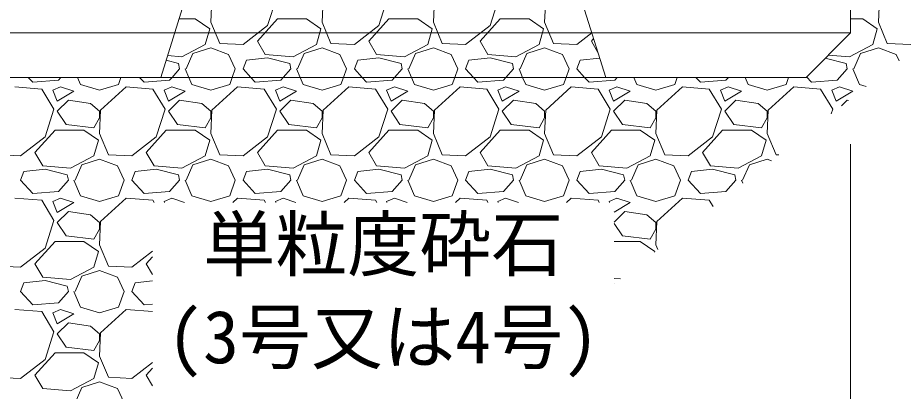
# Model space of a CAD drawing. Units: millimetres at full size, sheet at 1:20; details may follow other scales. Extents: x 0 to 23340, y -4498 to 8520.
# Drawn here: x 913.2 to 1312.1, y 6855.2 to 7023 of the extents above; entities that cross this region are included whole.
import ezdxf
from ezdxf.enums import TextEntityAlignment as Align

# ---------------------------------------------------------------- set-up
doc = ezdxf.new("R2010")
doc.units = ezdxf.units.MM
doc.header["$LTSCALE"] = 20
doc.linetypes.add('DASHED', pattern=[7.5, 6, -1.5])
for name, color, linetype, lineweight in [('HOLE', 7, 'DASHED', 13), ('KIJUN', 5, 'Continuous', 5), ('SUNPO', 3, 'Continuous', 13), ('ﾊｯﾁﾝｸﾞ', 7, 'Continuous', 5)]:
    doc.layers.add(name, color=color, linetype=linetype, lineweight=lineweight)
doc.styles.add('ＭＳ ゴシック', font='')
doc.styles.get('ＭＳ ゴシック').set_extended_font_data('MS Gothic')

msp = doc.modelspace()

# ---------------------------------------------------------------- linework, layer by layer
at = {"layer": 'HOLE'}
msp.add_lwpolyline([(1002.48, 7076.2), (1152.48, 7076.2), (1177.48, 6996.2), (977.48, 6996.2)], close=True, dxfattribs=at)
at = {"layer": 'KIJUN', "color": 7, "lineweight": 13}
msp.add_line((867.48, 7016.2), (1287.48, 7016.2), dxfattribs=at)
msp.add_lwpolyline([(952.48, 7576.2), (916.48, 7596.2), (912.48, 7671.2), (870.48, 7671.2), (867.48, 7668.2), (867.48, 7016.2), (887.48, 6996.2), (1267.48, 6996.2), (1287.48, 7016.2), (1287.48, 7668.2), (1284.48, 7671.2), (1242.48, 7671.2), (1238.48, 7596.2), (1202.48, 7576.2), (1200.48, 7536.2), (1227.48, 7471.2), (1214.31, 7124.3)], dxfattribs=at)
msp.add_lwpolyline([(1287.48, 7496.2), (1287.48, 7016.2), (1267.48, 6996.2), (887.48, 6996.2), (867.48, 7016.2), (867.48, 7496.2), (667.48, 7496.2), (667.48, 6796.2), (1487.48, 6796.2), (1487.48, 7496.2)], close=True, dxfattribs=at)
at = {"layer": 'SUNPO'}
msp.add_line((1287.48, 6966.2), (1287.48, 6596.2), dxfattribs=at)
msp.add_line((1287.48, 6966.2), (1287.48, 6596.2), dxfattribs=at)
at = {"layer": 'ﾊｯﾁﾝｸﾞ'}
for p, q in [((1000.5, 7031.5), (1000, 7021)), ((1025.5, 7019.5), (1029.5, 7032)), ((1050.5, 7031.5), (1050, 7021)), ((1075.5, 7019.5), (1079.5, 7032)), ((1100.5, 7031.5), (1100, 7021)), ((1125.5, 7019.5), (1129.5, 7032)), ((1150.5, 7031.5), (1150, 7021)), ((1300.5, 7031.5), (1300, 7021)), ((985.7, 7022.5), (993, 7022.5)), ((993, 7022.5), (999.5, 7018)), ((1000, 7021), (1004, 7011.5)), ((1014.5, 7011), (1025.5, 7019.5)), ((1021, 7012.5), (1030, 7022.5)), ((1030, 7022.5), (1043, 7022.5)), ((1043, 7022.5), (1049.5, 7018)), ((1050, 7021), (1054, 7011.5)), ((1064.5, 7011), (1075.5, 7019.5)), ((1071, 7012.5), (1080, 7022.5)), ((1080, 7022.5), (1093, 7022.5)), ((1093, 7022.5), (1099.5, 7018)), ((1100, 7021), (1104, 7011.5)), ((1114.5, 7011), (1125.5, 7019.5)), ((1121, 7012.5), (1130, 7022.5)), ((1130, 7022.5), (1143, 7022.5)), ((1143, 7022.5), (1149.5, 7018)), ((1150, 7021), (1154, 7011.5)), ((1287.48, 7022.5), (1293, 7022.5)), ((1293, 7022.5), (1299.5, 7018)), ((1300, 7021), (1304, 7011.5)), ((999.5, 7018), (997.5, 7011)), ((1049.5, 7018), (1047.5, 7011)), ((1099.5, 7018), (1097.5, 7011)), ((1149.5, 7018), (1147.5, 7011)), ((1164.5, 7011), (1171.23, 7016.2)), ((1299.5, 7018), (1297.5, 7011)), ((1004, 7011.5), (1014.5, 7011)), ((1024.5, 7006.5), (1021, 7012.5)), ((1054, 7011.5), (1064.5, 7011)), ((1074.5, 7006.5), (1071, 7012.5)), ((1104, 7011.5), (1114.5, 7011)), ((1124.5, 7006.5), (1121, 7012.5)), ((1154, 7011.5), (1164.5, 7011)), ((1171, 7012.5), (1172.03, 7013.65)), ((1173.99, 7007.37), (1171, 7012.5)), ((1304, 7011.5), (1314.5, 7011)), ((997.5, 7011), (987, 7005.5)), ((992, 7007), (1000, 7009.5)), ((1000, 7009.5), (1008, 7006.5)), ((1047.5, 7011), (1037, 7005.5)), ((1042, 7007), (1050, 7009.5)), ((1050, 7009.5), (1058, 7006.5)), ((1097.5, 7011), (1087, 7005.5)), ((1092, 7007), (1100, 7009.5)), ((1100, 7009.5), (1108, 7006.5)), ((1147.5, 7011), (1137, 7005.5)), ((1142, 7007), (1150, 7009.5)), ((1150, 7009.5), (1158, 7006.5)), ((1297.5, 7011), (1287, 7005.5)), ((1292, 7007), (1300, 7009.5)), ((1300, 7009.5), (1308, 7006.5)), ((985.5, 7002.5), (979.89, 7003.9)), ((987, 7005.5), (980.55, 7006.02)), ((989, 7000), (992, 7007)), ((1008, 7006.5), (1011, 7000)), ((1014.5, 7000), (1016, 7004)), ((1025.5, 7005), (1016, 7004)), ((1037, 7005.5), (1024.5, 7006.5)), ((1035.5, 7002.5), (1025.5, 7005)), ((1039, 7000), (1042, 7007)), ((1058, 7006.5), (1061, 7000)), ((1064.5, 7000), (1066, 7004)), ((1075.5, 7005), (1066, 7004)), ((1087, 7005.5), (1074.5, 7006.5)), ((1085.5, 7002.5), (1075.5, 7005)), ((1089, 7000), (1092, 7007)), ((1108, 7006.5), (1111, 7000)), ((1114.5, 7000), (1116, 7004)), ((1125.5, 7005), (1116, 7004)), ((1137, 7005.5), (1124.5, 7006.5)), ((1135.5, 7002.5), (1125.5, 7005)), ((1139, 7000), (1142, 7007)), ((1158, 7006.5), (1161, 7000)), ((1164.5, 7000), (1166, 7004)), ((1174.76, 7004.92), (1166, 7004)), ((1285.5, 7002.5), (1276.13, 7004.84)), ((1287, 7005.5), (1277.55, 7006.26)), ((1289, 7000), (1292, 7007)), ((1308, 7006.5), (1309.3, 7003.68)), ((986, 7000), (982.58, 6996.2)), ((986, 7000), (985.5, 7002.5)), ((988.5, 7000), (990.13, 6996.2)), ((1009.64, 6996.2), (1011, 7000)), ((1017.99, 6996.2), (1014.5, 7000)), ((1036, 7000), (1032.58, 6996.2)), ((1036, 7000), (1035.5, 7002.5)), ((1038.5, 7000), (1040.13, 6996.2)), ((1059.64, 6996.2), (1061, 7000)), ((1067.99, 6996.2), (1064.5, 7000)), ((1086, 7000), (1082.58, 6996.2)), ((1086, 7000), (1085.5, 7002.5)), ((1088.5, 7000), (1090.13, 6996.2)), ((1109.64, 6996.2), (1111, 7000)), ((1117.99, 6996.2), (1114.5, 7000)), ((1136, 7000), (1132.58, 6996.2)), ((1136, 7000), (1135.5, 7002.5)), ((1138.5, 7000), (1140.13, 6996.2)), ((1159.64, 6996.2), (1161, 7000)), ((1167.99, 6996.2), (1164.5, 7000)), ((1286, 7000), (1281.5, 6995)), ((1286, 7000), (1285.5, 7002.5)), ((1288.5, 7000), (1291.5, 6993)), ((920, 6994), (917.99, 6996.2)), ((932.58, 6996.2), (931.5, 6995)), ((940.13, 6996.2), (941.5, 6993)), ((958.5, 6993), (959.64, 6996.2)), ((970, 6994), (967.99, 6996.2)), ((982.58, 6996.2), (981.5, 6995)), ((990.13, 6996.2), (991.5, 6993)), ((1008.5, 6993), (1009.64, 6996.2)), ((1020, 6994), (1017.99, 6996.2)), ((1032.58, 6996.2), (1031.5, 6995)), ((1040.13, 6996.2), (1041.5, 6993)), ((1058.5, 6993), (1059.64, 6996.2)), ((1070, 6994), (1067.99, 6996.2)), ((1082.58, 6996.2), (1081.5, 6995)), ((1090.13, 6996.2), (1091.5, 6993)), ((1108.5, 6993), (1109.64, 6996.2)), ((1120, 6994), (1117.99, 6996.2)), ((1132.58, 6996.2), (1131.5, 6995)), ((1140.13, 6996.2), (1141.5, 6993)), ((1158.5, 6993), (1159.64, 6996.2)), ((1170, 6994), (1167.99, 6996.2)), ((1182.58, 6996.2), (1181.5, 6995)), ((1190.13, 6996.2), (1191.5, 6993)), ((1208.5, 6993), (1209.64, 6996.2)), ((1220, 6994), (1217.99, 6996.2)), ((1232.58, 6996.2), (1231.5, 6995)), ((1240.13, 6996.2), (1241.5, 6993)), ((1258.5, 6993), (1259.64, 6996.2)), ((1270, 6994), (1267.75, 6996.46)), ((924, 6991), (912, 6992)), ((931.5, 6995), (920, 6994)), ((932.5, 6992), (929, 6990.5)), ((938.5, 6990), (932.5, 6992)), ((941.5, 6993), (950, 6990.5)), ((950, 6990.5), (958.5, 6993)), ((962, 6992), (950.5, 6981.5)), ((974, 6991), (962, 6992)), ((981.5, 6995), (970, 6994)), ((982.5, 6992), (979, 6990.5)), ((988.5, 6990), (982.5, 6992)), ((991.5, 6993), (1000, 6990.5)), ((1000, 6990.5), (1008.5, 6993)), ((1012, 6992), (1000.5, 6981.5)), ((1024, 6991), (1012, 6992)), ((1031.5, 6995), (1020, 6994)), ((1032.5, 6992), (1029, 6990.5)), ((1038.5, 6990), (1032.5, 6992)), ((1041.5, 6993), (1050, 6990.5)), ((1050, 6990.5), (1058.5, 6993)), ((1062, 6992), (1050.5, 6981.5)), ((1074, 6991), (1062, 6992)), ((1081.5, 6995), (1070, 6994)), ((1082.5, 6992), (1079, 6990.5)), ((1088.5, 6990), (1082.5, 6992)), ((1091.5, 6993), (1100, 6990.5)), ((1100, 6990.5), (1108.5, 6993)), ((1112, 6992), (1100.5, 6981.5)), ((1124, 6991), (1112, 6992)), ((1131.5, 6995), (1120, 6994)), ((1132.5, 6992), (1129, 6990.5)), ((1138.5, 6990), (1132.5, 6992)), ((1141.5, 6993), (1150, 6990.5)), ((1150, 6990.5), (1158.5, 6993)), ((1162, 6992), (1150.5, 6981.5)), ((1174, 6991), (1162, 6992)), ((1181.5, 6995), (1170, 6994)), ((1182.5, 6992), (1179, 6990.5)), ((1188.5, 6990), (1182.5, 6992)), ((1191.5, 6993), (1200, 6990.5)), ((1200, 6990.5), (1208.5, 6993)), ((1212, 6992), (1200.5, 6981.5)), ((1224, 6991), (1212, 6992)), ((1231.5, 6995), (1220, 6994)), ((1232.5, 6992), (1229, 6990.5)), ((1238.5, 6990), (1232.5, 6992)), ((1241.5, 6993), (1250, 6990.5)), ((1250, 6990.5), (1258.5, 6993)), ((1262, 6992), (1250.5, 6981.5)), ((1274, 6991), (1262, 6992)), ((1281.5, 6995), (1270, 6994)), ((1282.5, 6992), (1279, 6990.5)), ((1288.5, 6990), (1282.5, 6992)), ((1291.5, 6993), (1294.52, 6992.11)), ((929.5, 6982), (924, 6991)), ((929, 6990.5), (931, 6985.5)), ((931, 6985.5), (938.5, 6990)), ((979.5, 6982), (974, 6991)), ((979, 6990.5), (981, 6985.5)), ((981, 6985.5), (988.5, 6990)), ((1029.5, 6982), (1024, 6991)), ((1029, 6990.5), (1031, 6985.5)), ((1031, 6985.5), (1038.5, 6990)), ((1079.5, 6982), (1074, 6991)), ((1079, 6990.5), (1081, 6985.5)), ((1081, 6985.5), (1088.5, 6990)), ((1129.5, 6982), (1124, 6991)), ((1129, 6990.5), (1131, 6985.5)), ((1131, 6985.5), (1138.5, 6990)), ((1179.5, 6982), (1174, 6991)), ((1179, 6990.5), (1181, 6985.5)), ((1181, 6985.5), (1188.5, 6990)), ((1229.5, 6982), (1224, 6991)), ((1229, 6990.5), (1231, 6985.5)), ((1231, 6985.5), (1238.5, 6990)), ((1279.5, 6982), (1274, 6991)), ((1279, 6990.5), (1281, 6985.5)), ((1281, 6985.5), (1288.5, 6990)), ((936, 6986), (931, 6981)), ((946, 6984.5), (936, 6986)), ((950, 6981), (946, 6984.5)), ((986, 6986), (981, 6981)), ((996, 6984.5), (986, 6986)), ((1000, 6981), (996, 6984.5)), ((1036, 6986), (1031, 6981)), ((1046, 6984.5), (1036, 6986)), ((1050, 6981), (1046, 6984.5)), ((1086, 6986), (1081, 6981)), ((1096, 6984.5), (1086, 6986)), ((1100, 6981), (1096, 6984.5)), ((1136, 6986), (1131, 6981)), ((1146, 6984.5), (1136, 6986)), ((1150, 6981), (1146, 6984.5)), ((1186, 6986), (1181, 6981)), ((1196, 6984.5), (1186, 6986)), ((1200, 6981), (1196, 6984.5)), ((1236, 6986), (1231, 6981)), ((1246, 6984.5), (1236, 6986)), ((1250, 6981), (1246, 6984.5)), ((1286, 6986), (1283.45, 6983.45)), ((1286.6, 6985.91), (1286, 6986)), ((925.5, 6969.5), (929.5, 6982)), ((931, 6981), (935, 6975)), ((950.5, 6981.5), (950, 6971)), ((950, 6978), (950, 6981)), ((975.5, 6969.5), (979.5, 6982)), ((981, 6981), (985, 6975)), ((1000.5, 6981.5), (1000, 6971)), ((1000, 6978), (1000, 6981)), ((1025.5, 6969.5), (1029.5, 6982)), ((1031, 6981), (1035, 6975)), ((1050.5, 6981.5), (1050, 6971)), ((1050, 6978), (1050, 6981)), ((1075.5, 6969.5), (1079.5, 6982)), ((1081, 6981), (1085, 6975)), ((1100.5, 6981.5), (1100, 6971)), ((1100, 6978), (1100, 6981)), ((1125.5, 6969.5), (1129.5, 6982)), ((1131, 6981), (1135, 6975)), ((1150.5, 6981.5), (1150, 6971)), ((1150, 6978), (1150, 6981)), ((1175.5, 6969.5), (1179.5, 6982)), ((1181, 6981), (1185, 6975)), ((1200.5, 6981.5), (1200, 6971)), ((1200, 6978), (1200, 6981)), ((1225.5, 6969.5), (1229.5, 6982)), ((1231, 6981), (1235, 6975)), ((1250.5, 6981.5), (1250, 6971)), ((1250, 6978), (1250, 6981)), ((1278.8, 6979.81), (1279.5, 6982)), ((947.5, 6973.5), (950, 6978)), ((997.5, 6973.5), (1000, 6978)), ((1047.5, 6973.5), (1050, 6978)), ((1097.5, 6973.5), (1100, 6978)), ((1147.5, 6973.5), (1150, 6978)), ((1197.5, 6973.5), (1200, 6978)), ((1247.5, 6973.5), (1250, 6978)), ((921, 6962.5), (930, 6972.5)), ((930, 6972.5), (943, 6972.5)), ((935, 6975), (947.5, 6973.5)), ((943, 6972.5), (949.5, 6968)), ((971, 6962.5), (980, 6972.5)), ((980, 6972.5), (993, 6972.5)), ((985, 6975), (997.5, 6973.5)), ((993, 6972.5), (999.5, 6968)), ((1021, 6962.5), (1030, 6972.5)), ((1030, 6972.5), (1043, 6972.5)), ((1035, 6975), (1047.5, 6973.5)), ((1043, 6972.5), (1049.5, 6968)), ((1071, 6962.5), (1080, 6972.5)), ((1080, 6972.5), (1093, 6972.5)), ((1085, 6975), (1097.5, 6973.5)), ((1093, 6972.5), (1099.5, 6968)), ((1121, 6962.5), (1130, 6972.5)), ((1130, 6972.5), (1143, 6972.5)), ((1135, 6975), (1147.5, 6973.5)), ((1143, 6972.5), (1149.5, 6968)), ((1171, 6962.5), (1180, 6972.5)), ((1180, 6972.5), (1193, 6972.5)), ((1185, 6975), (1197.5, 6973.5)), ((1193, 6972.5), (1199.5, 6968)), ((1221, 6962.5), (1230, 6972.5)), ((1230, 6972.5), (1243, 6972.5)), ((1235, 6975), (1247.5, 6973.5)), ((1243, 6972.5), (1249.5, 6968)), ((914.5, 6961), (925.5, 6969.5)), ((949.5, 6968), (947.5, 6961)), ((950, 6971), (954, 6961.5)), ((964.5, 6961), (975.5, 6969.5)), ((999.5, 6968), (997.5, 6961)), ((1000, 6971), (1004, 6961.5)), ((1014.5, 6961), (1025.5, 6969.5)), ((1049.5, 6968), (1047.5, 6961)), ((1050, 6971), (1054, 6961.5)), ((1064.5, 6961), (1075.5, 6969.5)), ((1099.5, 6968), (1097.5, 6961)), ((1100, 6971), (1104, 6961.5)), ((1114.5, 6961), (1125.5, 6969.5)), ((1149.5, 6968), (1147.5, 6961)), ((1150, 6971), (1154, 6961.5)), ((1164.5, 6961), (1175.5, 6969.5)), ((1199.5, 6968), (1197.5, 6961)), ((1200, 6971), (1204, 6961.5)), ((1214.5, 6961), (1225.5, 6969.5)), ((1249.5, 6968), (1247.5, 6961)), ((1250, 6971), (1254, 6961.5)), ((904, 6961.5), (914.5, 6961)), ((924.5, 6956.5), (921, 6962.5)), ((947.5, 6961), (937, 6955.5)), ((942, 6957), (950, 6959.5)), ((950, 6959.5), (958, 6956.5)), ((954, 6961.5), (964.5, 6961)), ((974.5, 6956.5), (971, 6962.5)), ((997.5, 6961), (987, 6955.5)), ((992, 6957), (1000, 6959.5)), ((1000, 6959.5), (1008, 6956.5)), ((1004, 6961.5), (1014.5, 6961)), ((1024.5, 6956.5), (1021, 6962.5)), ((1047.5, 6961), (1037, 6955.5)), ((1042, 6957), (1050, 6959.5)), ((1050, 6959.5), (1058, 6956.5)), ((1054, 6961.5), (1064.5, 6961)), ((1074.5, 6956.5), (1071, 6962.5)), ((1097.5, 6961), (1087, 6955.5)), ((1092, 6957), (1100, 6959.5)), ((1100, 6959.5), (1108, 6956.5)), ((1104, 6961.5), (1114.5, 6961)), ((1124.5, 6956.5), (1121, 6962.5)), ((1147.5, 6961), (1137, 6955.5)), ((1142, 6957), (1150, 6959.5)), ((1150, 6959.5), (1158, 6956.5)), ((1154, 6961.5), (1164.5, 6961)), ((1174.5, 6956.5), (1171, 6962.5)), ((1197.5, 6961), (1187, 6955.5)), ((1192, 6957), (1200, 6959.5)), ((1200, 6959.5), (1208, 6956.5)), ((1204, 6961.5), (1214.5, 6961)), ((1224.5, 6956.5), (1221, 6962.5)), ((1247.5, 6961), (1237, 6955.5)), ((1242, 6957), (1250, 6959.5)), ((1250, 6959.5), (1251.92, 6958.78)), ((1254, 6961.5), (1255.32, 6961.44)), ((937, 6955.5), (924.5, 6956.5)), ((939, 6950), (942, 6957)), ((958, 6956.5), (961, 6950)), ((987, 6955.5), (974.5, 6956.5)), ((989, 6950), (992, 6957)), ((1008, 6956.5), (1011, 6950)), ((1037, 6955.5), (1024.5, 6956.5)), ((1039, 6950), (1042, 6957)), ((1058, 6956.5), (1061, 6950)), ((1087, 6955.5), (1074.5, 6956.5)), ((1089, 6950), (1092, 6957)), ((1108, 6956.5), (1111, 6950)), ((1137, 6955.5), (1124.5, 6956.5)), ((1139, 6950), (1142, 6957)), ((1158, 6956.5), (1161, 6950)), ((1187, 6955.5), (1174.5, 6956.5)), ((1189, 6950), (1192, 6957)), ((1208, 6956.5), (1211, 6950)), ((1237, 6955.5), (1224.5, 6956.5)), ((1239, 6950), (1242, 6957)), ((914.5, 6950), (916, 6954)), ((925.5, 6955), (916, 6954)), ((935.5, 6952.5), (925.5, 6955)), ((936, 6950), (935.5, 6952.5)), ((964.5, 6950), (966, 6954)), ((975.5, 6955), (966, 6954)), ((985.5, 6952.5), (975.5, 6955)), ((986, 6950), (985.5, 6952.5)), ((1014.5, 6950), (1016, 6954)), ((1025.5, 6955), (1016, 6954)), ((1035.5, 6952.5), (1025.5, 6955)), ((1036, 6950), (1035.5, 6952.5)), ((1064.5, 6950), (1066, 6954)), ((1075.5, 6955), (1066, 6954)), ((1085.5, 6952.5), (1075.5, 6955)), ((1086, 6950), (1085.5, 6952.5)), ((1114.5, 6950), (1116, 6954)), ((1125.5, 6955), (1116, 6954)), ((1135.5, 6952.5), (1125.5, 6955)), ((1136, 6950), (1135.5, 6952.5)), ((1164.5, 6950), (1166, 6954)), ((1175.5, 6955), (1166, 6954)), ((1185.5, 6952.5), (1175.5, 6955)), ((1186, 6950), (1185.5, 6952.5)), ((1214.5, 6950), (1216, 6954)), ((1225.5, 6955), (1216, 6954)), ((1235.5, 6952.5), (1225.5, 6955)), ((1236, 6950), (1235.5, 6952.5)), ((920, 6944), (914.5, 6950)), ((936, 6950), (931.5, 6945)), ((938.5, 6950), (941.5, 6943)), ((958.5, 6943), (961, 6950)), ((970, 6944), (964.5, 6950)), ((986, 6950), (981.5, 6945)), ((988.5, 6950), (991.5, 6943)), ((1008.5, 6943), (1011, 6950)), ((1020, 6944), (1014.5, 6950)), ((1036, 6950), (1031.5, 6945)), ((1038.5, 6950), (1041.5, 6943)), ((1058.5, 6943), (1061, 6950)), ((1070, 6944), (1064.5, 6950)), ((1086, 6950), (1081.5, 6945)), ((1088.5, 6950), (1091.5, 6943)), ((1108.5, 6943), (1111, 6950)), ((1120, 6944), (1114.5, 6950)), ((1136, 6950), (1131.5, 6945)), ((1138.5, 6950), (1141.5, 6943)), ((1158.5, 6943), (1161, 6950)), ((1170, 6944), (1164.5, 6950)), ((1186, 6950), (1181.5, 6945)), ((1188.5, 6950), (1191.5, 6943)), ((1208.5, 6943), (1211, 6950)), ((1220, 6944), (1214.5, 6950)), ((1236, 6950), (1231.5, 6945)), ((1238.5, 6950), (1239.05, 6948.71)), ((931.5, 6945), (920, 6944)), ((981.5, 6945), (970, 6944)), ((1031.5, 6945), (1020, 6944)), ((1081.5, 6945), (1070, 6944)), ((1131.5, 6945), (1120, 6944)), ((1181.5, 6945), (1170, 6944)), ((1231.5, 6945), (1220, 6944)), ((924, 6941), (912, 6942)), ((929.5, 6932), (924, 6941)), ((932.5, 6942), (929, 6940.5)), ((929, 6940.5), (931, 6935.5)), ((931, 6935.5), (938.5, 6940)), ((938.5, 6940), (932.5, 6942)), ((941.5, 6943), (950, 6940.5)), ((950, 6940.5), (958.5, 6943)), ((962, 6942), (950.5, 6931.5)), ((974, 6941), (962, 6942)), ((974.55, 6940.09), (974, 6941)), ((982.5, 6942), (979, 6940.5)), ((979, 6940.5), (979.16, 6940.09)), ((988.22, 6940.09), (982.5, 6942)), ((991.5, 6943), (1000, 6940.5)), ((1000, 6940.5), (1008.5, 6943)), ((1012, 6942), (1009.91, 6940.09)), ((1024, 6941), (1012, 6942)), ((1024.55, 6940.09), (1024, 6941)), ((1032.5, 6942), (1029, 6940.5)), ((1029, 6940.5), (1029.16, 6940.09)), ((1038.22, 6940.09), (1032.5, 6942)), ((1041.5, 6943), (1050, 6940.5)), ((1050, 6940.5), (1058.5, 6943)), ((1062, 6942), (1059.91, 6940.09)), ((1074, 6941), (1062, 6942)), ((1074.55, 6940.09), (1074, 6941)), ((1082.5, 6942), (1079, 6940.5)), ((1079, 6940.5), (1079.16, 6940.09)), ((1088.22, 6940.09), (1082.5, 6942)), ((1091.5, 6943), (1100, 6940.5)), ((1100, 6940.5), (1108.5, 6943)), ((1112, 6942), (1109.91, 6940.09)), ((1124, 6941), (1112, 6942)), ((1124.55, 6940.09), (1124, 6941)), ((1132.5, 6942), (1129, 6940.5)), ((1129, 6940.5), (1129.16, 6940.09)), ((1138.22, 6940.09), (1132.5, 6942)), ((1141.5, 6943), (1150, 6940.5)), ((1150, 6940.5), (1158.5, 6943)), ((1162, 6942), (1159.91, 6940.09)), ((1174, 6941), (1162, 6942)), ((1174.55, 6940.09), (1174, 6941)), ((1182.5, 6942), (1179, 6940.5)), ((1179, 6940.5), (1179.16, 6940.09)), ((1181.26, 6935.66), (1188.5, 6940)), ((1188.5, 6940), (1182.5, 6942)), ((1191.5, 6943), (1200, 6940.5)), ((1200, 6940.5), (1208.5, 6943)), ((1212, 6942), (1200.5, 6931.5)), ((1224, 6941), (1212, 6942)), ((1225.68, 6938.25), (1224, 6941)), ((936, 6936), (931, 6931)), ((946, 6934.5), (936, 6936)), ((1186, 6936), (1181.26, 6931.26)), ((1196, 6934.5), (1186, 6936)), ((925.5, 6919.5), (929.5, 6932)), ((950, 6931), (946, 6934.5)), ((950.5, 6931.5), (950, 6921)), ((1200, 6931), (1196, 6934.5)), ((1200.5, 6931.5), (1200, 6921)), ((931, 6931), (935, 6925)), ((947.5, 6923.5), (950, 6928)), ((950, 6928), (950, 6931)), ((1181.26, 6930.61), (1185, 6925)), ((1197.5, 6923.5), (1200, 6928)), ((1200, 6928), (1200, 6931)), ((935, 6925), (947.5, 6923.5)), ((1185, 6925), (1197.5, 6923.5)), ((914.5, 6911), (925.5, 6919.5)), ((921, 6912.5), (930, 6922.5)), ((930, 6922.5), (943, 6922.5)), ((943, 6922.5), (949.5, 6918)), ((950, 6921), (954, 6911.5)), ((1181.26, 6922.5), (1193, 6922.5)), ((1193, 6922.5), (1199.5, 6918)), ((1200, 6921), (1200.9, 6918.86)), ((949.5, 6918), (947.5, 6911)), ((964.5, 6911), (973.84, 6918.21)), ((971, 6912.5), (973.84, 6915.65)), ((1199.5, 6918), (1199.41, 6917.7)), ((904, 6911.5), (914.5, 6911)), ((924.5, 6906.5), (921, 6912.5)), ((954, 6911.5), (964.5, 6911)), ((973.84, 6907.64), (971, 6912.5)), ((947.5, 6911), (937, 6905.5)), ((942, 6907), (950, 6909.5)), ((950, 6909.5), (958, 6906.5)), ((914.5, 6900), (916, 6904)), ((925.5, 6905), (916, 6904)), ((937, 6905.5), (924.5, 6906.5)), ((935.5, 6902.5), (925.5, 6905)), ((939, 6900), (942, 6907)), ((958, 6906.5), (961, 6900)), ((964.5, 6900), (966, 6904)), ((973.84, 6904.82), (966, 6904)), ((1184.12, 6905.73), (1181.26, 6905.96)), ((1181.33, 6903.54), (1181.26, 6903.56)), ((920, 6894), (914.5, 6900)), ((936, 6900), (931.5, 6895)), ((936, 6900), (935.5, 6902.5)), ((938.5, 6900), (941.5, 6893)), ((958.5, 6893), (961, 6900)), ((970, 6894), (964.5, 6900)), ((924, 6891), (912, 6892)), ((931.5, 6895), (920, 6894)), ((932.5, 6892), (929, 6890.5)), ((938.5, 6890), (932.5, 6892)), ((941.5, 6893), (950, 6890.5)), ((950, 6890.5), (958.5, 6893)), ((962, 6892), (950.5, 6881.5)), ((973.84, 6891.01), (962, 6892)), ((973.84, 6894.33), (970, 6894)), ((929.5, 6882), (924, 6891)), ((929, 6890.5), (931, 6885.5)), ((931, 6885.5), (938.5, 6890)), ((936, 6886), (931, 6881)), ((946, 6884.5), (936, 6886)), ((950, 6881), (946, 6884.5)), ((925.5, 6869.5), (929.5, 6882)), ((931, 6881), (935, 6875)), ((950.5, 6881.5), (950, 6871)), ((950, 6878), (950, 6881)), ((947.5, 6873.5), (950, 6878)), ((921, 6862.5), (930, 6872.5)), ((930, 6872.5), (943, 6872.5)), ((935, 6875), (947.5, 6873.5)), ((943, 6872.5), (949.5, 6868)), ((914.5, 6861), (925.5, 6869.5)), ((949.5, 6868), (947.5, 6861)), ((950, 6871), (954, 6861.5)), ((964.5, 6861), (973.84, 6868.21)), ((971, 6862.5), (973.84, 6865.65)), ((904, 6861.5), (914.5, 6861)), ((924.5, 6856.5), (921, 6862.5)), ((947.5, 6861), (937, 6855.5)), ((954, 6861.5), (964.5, 6861)), ((973.84, 6857.64), (971, 6862.5)), ((937, 6855.5), (924.5, 6856.5)), ((939, 6850), (942, 6857)), ((942, 6857), (950, 6859.5)), ((950, 6859.5), (958, 6856.5)), ((958, 6856.5), (961, 6850))]:
    msp.add_line(p, q, dxfattribs=at)

# ---------------------------------------------------------------- texts
at = {"layer": 'SUNPO', "style": 'ＭＳ ゴシック'}
for s, p in [('単粒度砕石', (996.55, 6933.22)), ('(3号又は4号)', (980.36, 6891.55))]:
    msp.add_text(s, height=23.74, dxfattribs=at).set_placement(p, align=Align.TOP_LEFT)

doc.saveas('drawing.dxf')
